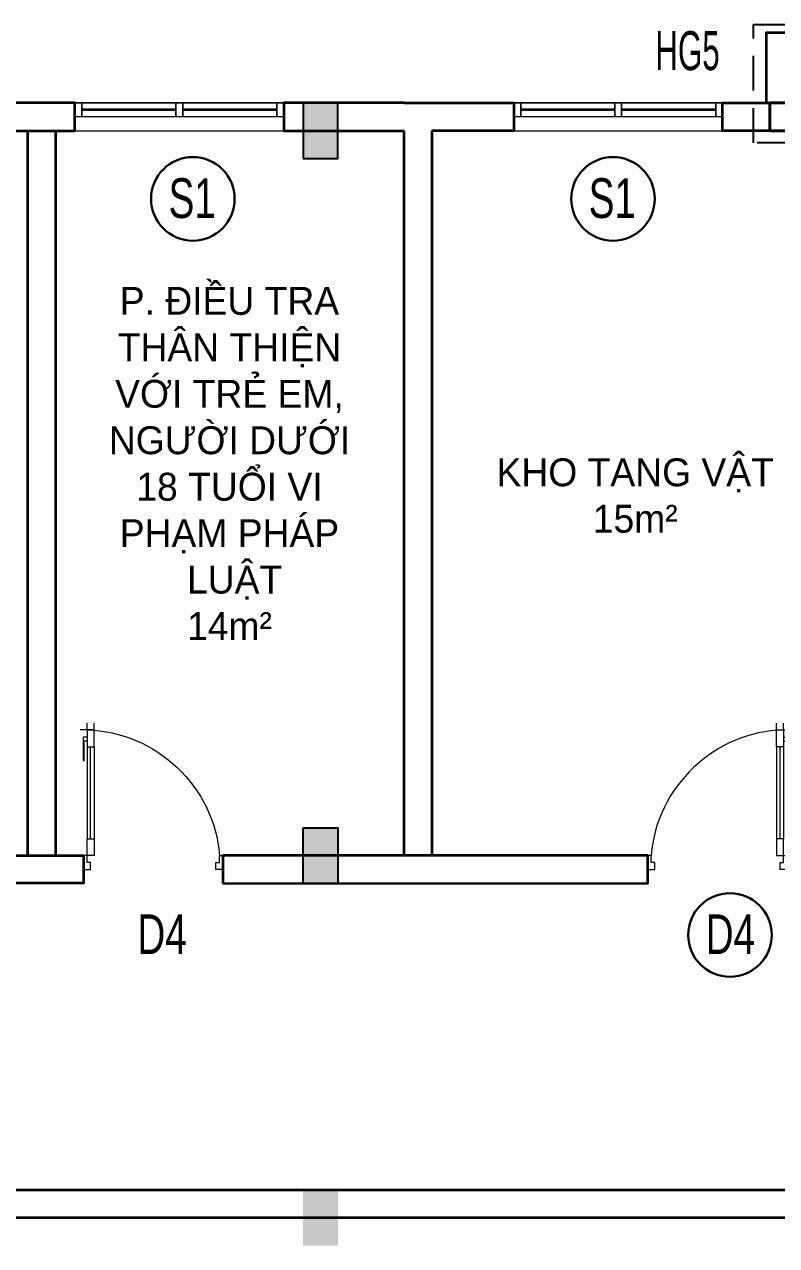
# Model space of a CAD drawing. Header units: millimetres. Extents: x 408599 to 453999, y -1491679 to -1474616.
# Drawn here: x 437900 to 443300, y -1485278 to -1476515 of the extents above; entities that cross this region are included whole.
import ezdxf

# ---------------------------------------------------------------- set-up
doc = ezdxf.new("R2010")
doc.units = ezdxf.units.MM
doc.header["$MEASUREMENT"] = 0
doc.linetypes.add('HIDDEN', pattern=[0.375, 0.25, -0.125])
for name, color, linetype, lineweight in [('2', 7, 'Continuous', 15), ('32-CUA', 32, 'Continuous', 15), ('Chu thich-0.25', 21, 'Continuous', 35), ('CUA SO', 135, 'Continuous', 15), ('Hatch Nhat-0.15', 8, 'Continuous', 9), ('NET THAY', 7, 'Continuous', 20), ('S3', 2, 'Continuous', 25), ('S5', 1, 'Continuous', 35), ('TUONG', 4, 'Continuous', 40)]:
    doc.layers.add(name, color=color, linetype=linetype, lineweight=lineweight)
doc.layers.add('NET03', color=2, linetype='Continuous')
doc.layers.add('TBI', color=3, linetype='Continuous')
doc.styles.add('B', font='')
doc.styles.add('CHU KT (APTIMA)', font='', dxfattribs={"width": 0.7})
doc.styles.add('VNI-HELVE', font='', dxfattribs={"height": 200})
doc.styles.get('B').set_extended_font_data('VNI-Helve-Condense')
doc.styles.get('CHU KT (APTIMA)').set_extended_font_data('VNI-Aptima')
doc.styles.get('VNI-HELVE').set_extended_font_data('VNI-Helve-Condense')

# ---------------------------------------------------------------- blocks, each defined once
blk = doc.blocks.new('C1000')
at = {"layer": '32-CUA', "lineweight": 0}
for p, q in [((74112.402, -17359.206), (74111.902, -17359.206)), ((74112.402, -17359.206), (74112.402, -17358.706)), ((74112.402, -17359.206), (74112.402, -17360.406)), ((74112.902, -17359.206), (74112.402, -17359.206)), ((74112.902, -17359.206), (74112.902, -17358.706)), ((74112.902, -17360.406), (74112.902, -17359.206)), ((74112.119, -17359.715), (74112.119, -17361.411)), ((74112.402, -17359.715), (74112.119, -17359.715)), ((74112.176, -17359.998), (74112.176, -17361.411)), ((74112.402, -17359.998), (74112.176, -17359.998)), ((74112.402, -17359.715), (74112.402, -17359.998)), ((74112.402, -17360.177), (74112.402, -17367.006)), ((74112.402, -17360.406), (74112.902, -17360.406)), ((74112.652, -17367.006), (74112.652, -17360.406)), ((74112.902, -17360.406), (74112.902, -17367.006)), ((74112.176, -17361.411), (74112.119, -17361.411)), ((74112.402, -17368.206), (74112.402, -17367.006)), ((74112.402, -17367.006), (74112.902, -17367.006)), ((74112.902, -17367.006), (74112.902, -17368.206)), ((74112.152, -17368.206), (74112.152, -17369.206)), ((74112.402, -17368.206), (74112.152, -17368.206)), ((74112.402, -17368.706), (74112.402, -17368.206)), ((74112.902, -17368.206), (74112.402, -17368.206)), ((74121.902, -17368.206), (74122.152, -17368.206)), ((74121.902, -17368.706), (74121.902, -17368.206)), ((74122.152, -17368.206), (74122.152, -17369.206)), ((74112.652, -17368.706), (74112.402, -17368.706)), ((74112.652, -17369.206), (74112.652, -17368.706)), ((74121.652, -17368.706), (74121.902, -17368.706)), ((74121.652, -17369.206), (74121.652, -17368.706)), ((74112.152, -17369.206), (74112.652, -17369.206)), ((74122.152, -17369.206), (74121.652, -17369.206))]:
    blk.add_line(p, q, dxfattribs=at)
at = {"layer": '32-CUA', "lineweight": 0, "extrusion": (0, 0, -1)}
blk.add_ellipse((74113.018, -17368.07), major_axis=(-6.718, 6.364), ratio=0.918583, start_param=0.785398, end_param=2.356194, dxfattribs=at)

msp = doc.modelspace()

# ---------------------------------------------------------------- hatches: boundary and pattern name
at = {"layer": 'Hatch Nhat-0.15'}
h = msp.add_hatch(color=256, dxfattribs=at)
h.dxf.hatch_style = 1
h.paths.add_polyline_path([(440000.4, -1477478.4), (439900.4, -1477478.4), (439900.4, -1477178.5), (440000.4, -1477178.5)])
h.paths.add_polyline_path([(440150.4, -1477478.4), (440000.4, -1477478.4), (440000.4, -1477178.5), (440150.4, -1477178.5)])
h.paths.add_polyline_path([(440150.4, -1477178.5), (440000.4, -1477178.5), (440000.4, -1477078.4), (440150.4, -1477078.4)])
h.paths.add_polyline_path([(440000.4, -1477178.5), (439900.4, -1477178.5), (439900.4, -1477078.4), (440000.4, -1477078.4)])
h = msp.add_hatch(color=256, dxfattribs=at)
h.dxf.hatch_style = 1
h.paths.add_polyline_path([(440000.4, -1482279.5), (439900.4, -1482279.5), (439900.4, -1482579.4), (440000.4, -1482579.4)])
h.paths.add_polyline_path([(440150.4, -1482279.5), (440000.4, -1482279.5), (440000.4, -1482579.4), (440150.4, -1482579.4)])
h.paths.add_polyline_path([(440150.4, -1482579.4), (440000.4, -1482579.4), (440000.4, -1482679.5), (440150.4, -1482679.5)])
h.paths.add_polyline_path([(440000.4, -1482579.4), (439900.4, -1482579.4), (439900.4, -1482679.5), (440000.4, -1482679.5)])
h = msp.add_hatch(color=256, dxfattribs=at)
h.dxf.hatch_style = 1
h.paths.add_polyline_path([(440000.4, -1485278.4), (439900.4, -1485278.4), (439900.4, -1484978.5), (440000.4, -1484978.5)])
h.paths.add_polyline_path([(440150.4, -1485278.4), (440000.4, -1485278.4), (440000.4, -1484978.5), (440150.4, -1484978.5)])
h.paths.add_polyline_path([(440150.4, -1484978.5), (440000.4, -1484978.5), (440000.4, -1484878.4), (440150.4, -1484878.4)])
h.paths.add_polyline_path([(440000.4, -1484978.5), (439900.4, -1484978.5), (439900.4, -1484878.4), (440000.4, -1484878.4)])

# ---------------------------------------------------------------- linework, layer by layer
at = {"layer": 'CUA SO', "color": 30}
for p, q in [((438987.9, -1477123.7), (438312.9, -1477123.7)), ((438987.9, -1477133.7), (438312.9, -1477133.7)), ((439712.9, -1477123.7), (439037.9, -1477123.7)), ((439712.9, -1477133.7), (439037.9, -1477133.7)), ((442137.9, -1477123.9), (441462.9, -1477123.9)), ((442137.9, -1477133.9), (441462.9, -1477133.9)), ((442862.9, -1477123.9), (442187.9, -1477123.9)), ((442862.9, -1477133.9), (442187.9, -1477133.9))]:
    msp.add_line(p, q, dxfattribs=at)
at = {"layer": 'CUA SO', "color": 55}
for points in [[(438312.9, -1477178.7), (438262.9, -1477178.7), (438262.9, -1477078.7), (438312.9, -1477078.7)], [(439762.9, -1477078.7), (438262.9, -1477078.7), (438262.9, -1477278.7), (439762.9, -1477278.7)], [(439037.9, -1477178.7), (438987.9, -1477178.7), (438987.9, -1477078.7), (439037.9, -1477078.7)], [(439762.9, -1477178.7), (439712.9, -1477178.7), (439712.9, -1477078.7), (439762.9, -1477078.7)], [(441462.9, -1477178.9), (441412.9, -1477178.9), (441412.9, -1477078.9), (441462.9, -1477078.9)], [(442912.9, -1477078.9), (441412.9, -1477078.9), (441412.9, -1477278.9), (442912.9, -1477278.9)], [(442187.9, -1477178.9), (442137.9, -1477178.9), (442137.9, -1477078.9), (442187.9, -1477078.9)], [(442912.9, -1477178.9), (442862.9, -1477178.9), (442862.9, -1477078.9), (442912.9, -1477078.9)]]:
    msp.add_lwpolyline(points, close=True, dxfattribs=at)
at = {"layer": 'CUA SO', "color": 30}
for points in [[(438312.9, -1477078.7), (438987.9, -1477078.7), (438987.9, -1477178.7), (438312.9, -1477178.7)], [(439037.9, -1477078.7), (439712.9, -1477078.7), (439712.9, -1477178.7), (439037.9, -1477178.7)], [(441462.9, -1477078.9), (442137.9, -1477078.9), (442137.9, -1477178.9), (441462.9, -1477178.9)], [(442187.9, -1477078.9), (442862.9, -1477078.9), (442862.9, -1477178.9), (442187.9, -1477178.9)]]:
    msp.add_lwpolyline(points, close=True, dxfattribs=at)
at = {"layer": 'NET THAY', "color": 26, "lineweight": 30}
for centre in [(439109.8, -1477767.4), (442125.6, -1477767.4), (442965.4, -1483049.5)]:
    msp.add_circle(centre, 299.9, dxfattribs=at)
at = {"layer": 'NET03', "linetype": 'HIDDEN', "ltscale": 1000}
msp.add_lwpolyline([(443134.7, -1476515.3), (443784.7, -1476515.3), (443784.7, -1477365.3), (443134.7, -1477365.3)], close=True, dxfattribs=at)
at = {"layer": 'S3'}
for points in [[(439900.4, -1477478.4), (440150.4, -1477478.4), (440150.4, -1477078.4), (439900.4, -1477078.4)], [(439900.4, -1482279.5), (440150.4, -1482279.5), (440150.4, -1482679.5), (439900.4, -1482679.5)]]:
    msp.add_lwpolyline(points, close=True, dxfattribs=at)
at = {"layer": 'S5', "ltscale": 200}
for p, q in [((438262.9, -1477078.7), (437925.4, -1477078.7)), ((438262.9, -1477278.5), (438262.9, -1477078.7)), ((437925.4, -1482478.5), (437925.4, -1477278.5)), ((437925.4, -1477278.5), (438262.9, -1477278.5)), ((438125.4, -1482478.5), (438125.4, -1477278.5))]:
    msp.add_line(p, q, dxfattribs=at)
for points in [[(443525.4, -1476576.8), (443225.4, -1476576.8), (443225.4, -1477077.6)], [(440625.4, -1477078.5), (439762.9, -1477078.5), (439762.9, -1477278.7), (440625.4, -1477278.7)], [(440625.4, -1477078.5), (440825.4, -1477078.5)], [(440825.4, -1477078.5), (441412.9, -1477078.5), (441412.9, -1477278.9), (440825.4, -1477278.9)], [(440825.4, -1477278.9), (440825.4, -1482478.5), (440625.4, -1482478.5), (440625.4, -1477278.7)]]:
    msp.add_lwpolyline(points, dxfattribs=at)
for points in [[(436975.4, -1477278.5), (438262.9, -1477278.5), (438262.9, -1477078.7), (436975.4, -1477078.7)], [(442912.9, -1477078.9), (443500.4, -1477078.9), (443500.4, -1477279.4), (442912.9, -1477279.4)], [(437825.4, -1482478.5), (438325.4, -1482478.5), (438325.4, -1482678.5), (437825.4, -1482678.5)], [(439325.4, -1482680.5), (442375.4, -1482678.5), (442375.4, -1482478.5), (439325.4, -1482478.5)], [(437625.4, -1484878.5), (444025.4, -1484878.5), (444025.4, -1485078.5), (437625.4, -1485078.5)]]:
    msp.add_lwpolyline(points, close=True, dxfattribs=at)
at = {"layer": 'TUONG', "ltscale": 2}
msp.add_lwpolyline([(443250.4, -1477278.5), (443725.4, -1477278.5), (443725.4, -1477078.5), (443250.4, -1477078.5)], close=True, dxfattribs=at)

# ---------------------------------------------------------------- block references
at = {"layer": '32-CUA', "xscale": 100, "yscale": 100, "zscale": 100, "rotation": 4.80247676e-08}
msp.add_blockref('C1000', (-6972889.8, 254342.1), dxfattribs=at)
at = {"layer": '32-CUA', "xscale": -100, "yscale": 100, "zscale": 100}
msp.add_blockref('C1000', (7854590.7, 254342.1), dxfattribs=at)

# ---------------------------------------------------------------- texts
at = {"insert": (442285.2, -1480165.5), "char_height": 200, "attachment_point": 8, "style": 'B'}
msp.add_mtext('{\\fVNI-Avo|b0|i0|c0|p2;KHO TANG VAÄT \\P15m²}', dxfattribs=at)
at = {"layer": '2', "insert": (439372.4, -1478399.2), "char_height": 200, "attachment_point": 2, "style": 'B'}
msp.add_mtext('{\\fVNI-Avo|b0|i0|c0|p2;P. ÑIEÀU TRA \\PTHAÂN THIEÄN \\PVÔÙI TREÛ EM, \\PNGÖÔØI DÖÔÙI \\P18 TUOÅI VI \\PPHAÏM PHAÙP\\P LUAÄT\\P14m²}', dxfattribs=at)
at = {"layer": 'Chu thich-0.25', "color": 7, "style": 'CHU KT (APTIMA)', "width": 0.6}
msp.add_text('HG5', height=280, dxfattribs=at).set_placement((442429.7, -1476843.5))
at = {"layer": 'TBI', "color": 0, "linetype": 'ByBlock', "ltscale": 2, "style": 'VNI-HELVE', "width": 0.85}
for s, p in [('S1', (438935.3, -1477904.3)), ('S1', (441951.1, -1477904.3)), ('D4', (438711.2, -1483186.4)), ('D4', (442790.9, -1483186.4))]:
    msp.add_text(s, height=285, dxfattribs=at).set_placement(p)

doc.saveas('drawing.dxf')
